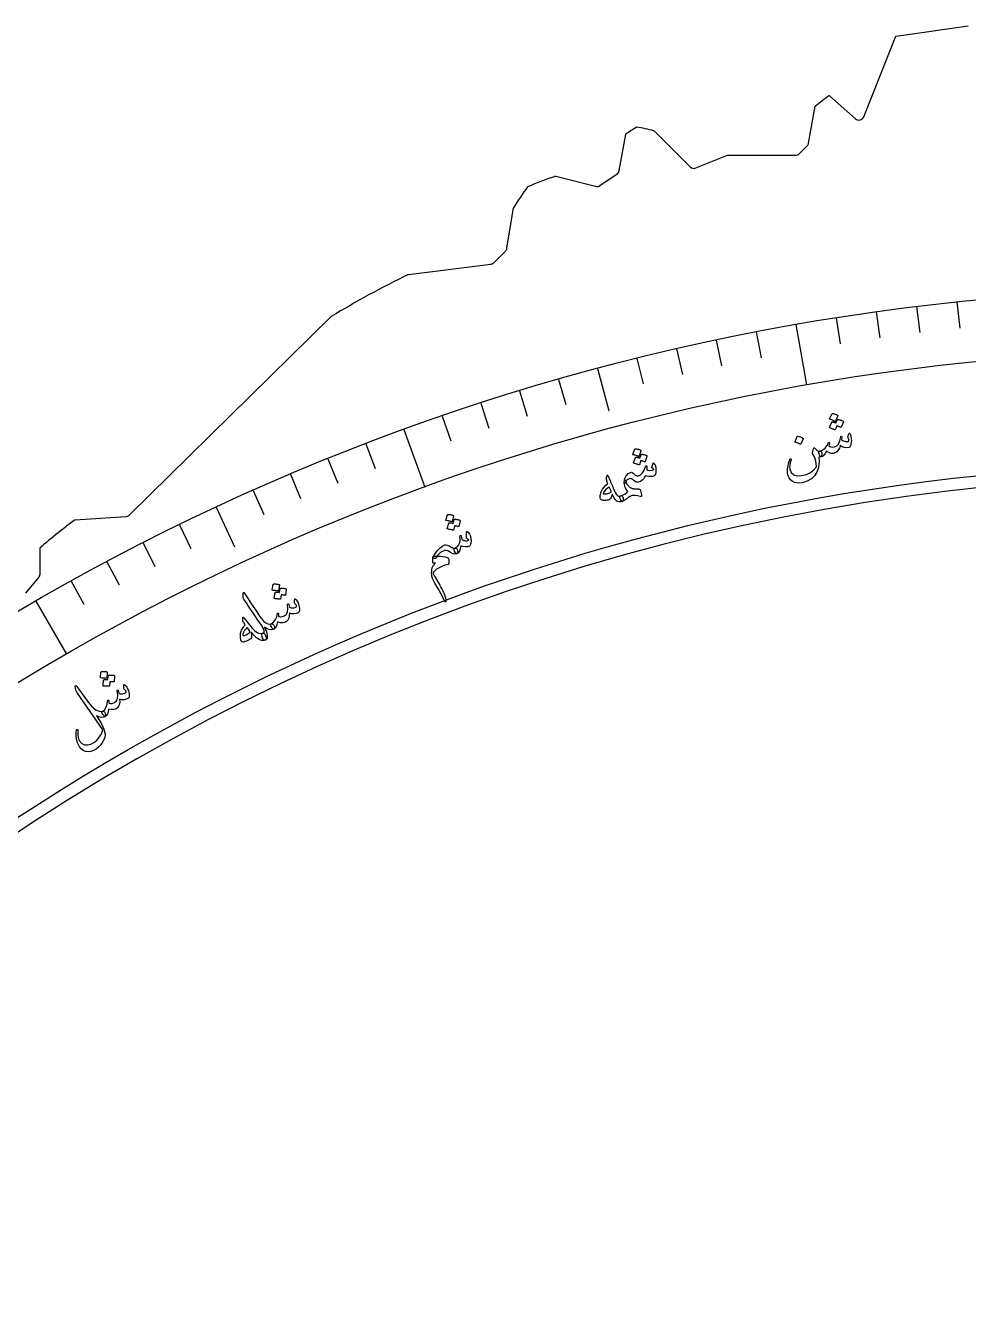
# Model space of a CAD drawing. Header units: millimetres. Extents: x -68 to 68, y -68 to 78.
# Drawn here: x -33.87 to -6.69, y 37.67 to 74.76 of the extents above; entities that cross this region are included whole.
import ezdxf

# ---------------------------------------------------------------- set-up
doc = ezdxf.new("R2010")
doc.units = ezdxf.units.MM
for name, color, linetype in [('CUT_INNER', 6, 'Continuous'), ('CUT_OUTER', 1, 'Continuous'), ('ENGRAVE', 7, 'Continuous'), ('ENGRAVE_FINE', 8, 'Continuous'), ('TEXT', 5, 'Continuous')]:
    doc.layers.add(name, color=color, linetype=linetype)

msp = doc.modelspace()

# ---------------------------------------------------------------- linework, layer by layer
at = {"layer": 'CUT_INNER'}
msp.add_arc((0.0001, -0.0002), 61.7624, 92.285139, 12.656461, dxfattribs=at)
at = {"layer": 'CUT_OUTER'}
for points in [[(-9.7096, 72.1282), (-8.779, 74.4553), (-8.7776, 74.4584), (-8.7742, 74.4591), (-6.6941, 74.7559)], [(-10.6994, 72.7385), (-10.6967, 72.7362), (-9.9485, 72.0718)], [(-11.2978, 71.3687), (-11.1044, 72.4322), (-11.1036, 72.4355)], [(-16.757, 70.5765), (-16.5665, 71.6226), (-16.5657, 71.6262)], [(-15.7566, 71.7274), (-15.7539, 71.7249), (-14.7141, 70.6851)], [(-11.5661, 71.0633), (-11.3395, 71.2894)], [(-14.5523, 70.6518), (-13.6363, 71.0181), (-13.6329, 71.0193), (-13.6294, 71.0195), (-11.672, 71.0195)], [(-17.3199, 70.1457), (-16.8213, 70.4786)], [(-18.5888, 70.4124), (-18.5852, 70.4117), (-17.4396, 70.125)], [(-19.9971, 68.3359), (-19.8031, 69.4981), (-19.8023, 69.502)], [(-20.3736, 67.9204), (-20.039, 68.2544)], [(-22.8372, 67.5802), (-22.8338, 67.5808), (-20.461, 67.8777)], [(-30.8895, 60.6398), (-25.0652, 66.3642), (-25.0626, 66.3666)], [(-32.4465, 60.4994), (-32.4428, 60.4998), (-30.9847, 60.5971)], [(-33.4577, 58.9359), (-33.4577, 59.6872), (-33.4575, 59.6908)], [(-33.8697, 58.3871), (-33.4925, 58.8399)]]:
    msp.add_lwpolyline(points, dxfattribs=at)
for centre, radius, start, end in [((-7.6858, 68.2968), 5.3675, 124.15638, 129.55013), ((-9.8489, 72.1839), 0.15, 228.39283, 338.20386), ((-14.4157, 68.7363), 3.6019, 120.85088, 126.64911), ((-17.0314, 66.6696), 5.2159, 75.85405, 81.52612), ((-11.4454, 71.3956), 0.15, 314.93627, 349.68904), ((-11.672, 71.1694), 0.15, 270, 314.93627), ((-16.9045, 70.6033), 0.15, 303.71947, 349.68292), ((-14.608, 70.7911), 0.15, 225, 291.79481), ((-13.8899, 66.0007), 6.8713, 143.2841, 149.36633), ((-16.0879, 62.5193), 8.2798, 107.58068, 113.56445), ((-17.4032, 70.2705), 0.15, 255.94876, 303.71947), ((-20.145, 68.3606), 0.15, 314.95221, 350.52734), ((-20.4796, 68.0265), 0.15, 277.13286, 314.95221), ((-10.7432, 42.756), 27.6134, 115.97475, 121.23618), ((-24.863, 49.9803), 12.9676, 125.78896, 131.5113), ((-30.9947, 60.7468), 0.15, 273.81746, 314.50462), ((-33.6077, 58.9359), 0.15, 320.2007, 0)]:
    msp.add_arc(centre, radius, start, end, dxfattribs=at)
at = {"layer": 'ENGRAVE'}
for points in [[(-11.6615, 66.1355), (-11.3546, 64.3952)], [(-17.3812, 64.8675), (-17.0545, 63.6482)], [(-22.9686, 63.1058), (-22.3642, 61.4452)], [(-28.3812, 60.8638), (-27.8478, 59.7198)], [(-33.5779, 58.1586), (-32.6943, 56.6282)]]:
    msp.add_lwpolyline(points, dxfattribs=at)
for radius in [67.1557, 65.3886, 62.1068]:
    msp.add_circle((0, 0), radius, dxfattribs=at)
at = {"layer": 'ENGRAVE_FINE'}
for points in [[(-7.0197, 66.7879), (-6.9405, 66.0347)], [(-9.3463, 66.5022), (-9.2409, 65.7522)], [(-8.1842, 66.6552), (-8.0919, 65.9035)], [(-10.5055, 66.329), (-10.387, 65.5809)], [(-13.9625, 65.6882), (-13.805, 64.9474)], [(-12.8139, 65.9219), (-12.6694, 65.1785)], [(-15.1068, 65.4346), (-14.9364, 64.6966)], [(-16.2464, 65.1609), (-16.0632, 64.4261)], [(-18.5106, 64.5543), (-18.3019, 63.8262)], [(-19.6344, 64.2214), (-19.413, 63.4971)], [(-20.7523, 63.8689), (-20.5182, 63.1486)], [(-21.8638, 63.497), (-21.6172, 62.7809)], [(-24.0665, 62.6953), (-23.7951, 61.9882)], [(-25.157, 62.2657), (-24.8733, 61.5635)], [(-26.2398, 61.8172), (-25.9439, 61.12)], [(-27.3147, 61.3498), (-27.0067, 60.658)], [(-29.4391, 60.3592), (-29.1071, 59.6785)], [(-30.4881, 59.8362), (-30.1442, 59.1614)], [(-31.5277, 59.295), (-31.1722, 58.6263)], [(-32.5578, 58.7357), (-32.1906, 58.0733)]]:
    msp.add_lwpolyline(points, dxfattribs=at)
at = {"layer": 'TEXT'}
for points in [[(-10.6231, 63.5668), (-10.6211, 63.5695), (-10.618, 63.5715), (-10.6139, 63.5726), (-10.6086, 63.573), (-10.5889, 63.5693), (-10.5697, 63.5647), (-10.5509, 63.5593), (-10.5326, 63.5531), (-10.5147, 63.5461), (-10.4969, 63.538), (-10.4794, 63.5289), (-10.4621, 63.5189), (-10.4576, 63.5149), (-10.455, 63.5109), (-10.4543, 63.5069), (-10.4555, 63.5027), (-10.5225, 63.3462), (-10.5253, 63.3431), (-10.5295, 63.3422), (-10.535, 63.3434), (-10.5419, 63.3468), (-10.5478, 63.3497), (-10.5571, 63.3539), (-10.5697, 63.3594), (-10.5857, 63.3663), (-10.6053, 63.3745), (-10.6288, 63.384), (-10.6561, 63.3947), (-10.6872, 63.4067), (-10.6915, 63.4089), (-10.6938, 63.4113), (-10.6943, 63.4141), (-10.6929, 63.4172)], [(-10.4609, 63.3947), (-10.459, 63.3974), (-10.4559, 63.3993), (-10.4518, 63.4005), (-10.4465, 63.4009), (-10.4269, 63.3971), (-10.4077, 63.3924), (-10.389, 63.387), (-10.3708, 63.3808), (-10.3529, 63.3737), (-10.3352, 63.3656), (-10.3178, 63.3565), (-10.3005, 63.3464), (-10.2969, 63.343), (-10.295, 63.3391), (-10.2946, 63.3348), (-10.2959, 63.3299), (-10.3628, 63.1736), (-10.365, 63.1713), (-10.3686, 63.1707), (-10.3737, 63.1718), (-10.3803, 63.1745), (-10.3847, 63.1765), (-10.3915, 63.1794), (-10.4007, 63.1834), (-10.4125, 63.1884), (-10.4266, 63.1943), (-10.4432, 63.201), (-10.4622, 63.2085), (-10.4836, 63.2168), (-10.5319, 63.1016), (-10.5347, 63.0985), (-10.5389, 63.0976), (-10.5444, 63.0988), (-10.5512, 63.1022), (-10.5571, 63.105), (-10.5663, 63.1092), (-10.5789, 63.1148), (-10.5949, 63.1217), (-10.6145, 63.1299), (-10.6378, 63.1393), (-10.6651, 63.1501), (-10.6961, 63.1621), (-10.6995, 63.1643), (-10.7013, 63.1669), (-10.7014, 63.1698), (-10.6999, 63.1729), (-10.6305, 63.3224), (-10.6286, 63.3252), (-10.6255, 63.3271), (-10.6214, 63.3283), (-10.6161, 63.3287), (-10.6022, 63.326), (-10.5884, 63.323), (-10.5746, 63.3197), (-10.5609, 63.3159), (-10.5473, 63.3117), (-10.534, 63.3068), (-10.521, 63.3012), (-10.5082, 63.295)], [(-11.623, 62.9059), (-11.6211, 62.9087), (-11.6181, 62.9107), (-11.614, 62.9119), (-11.6088, 62.9124), (-11.5698, 62.9045), (-11.5323, 62.8929), (-11.4964, 62.8776), (-11.462, 62.8587), (-11.4584, 62.8555), (-11.4564, 62.852), (-11.4561, 62.8483), (-11.4574, 62.8442), (-11.5191, 62.687), (-11.5217, 62.6831), (-11.5258, 62.6815), (-11.5312, 62.6823), (-11.5381, 62.6855), (-11.544, 62.6882), (-11.5533, 62.6923), (-11.5659, 62.6976), (-11.5819, 62.7043), (-11.6015, 62.7122), (-11.625, 62.7213), (-11.6523, 62.7315), (-11.6834, 62.743), (-11.6877, 62.7451), (-11.6901, 62.7476), (-11.6906, 62.7503), (-11.6892, 62.7535)], [(-10.1308, 62.999), (-10.1272, 63.0024), (-10.1222, 63.0023), (-10.116, 62.9985), (-10.1085, 62.9911), (-10.0995, 62.978), (-10.0913, 62.9585), (-10.0837, 62.9327), (-10.0767, 62.9006), (-10.0702, 62.8639), (-10.0665, 62.8277), (-10.0654, 62.792), (-10.0671, 62.7568), (-10.0771, 62.6873), (-10.0925, 62.6361), (-10.1132, 62.6031), (-10.1391, 62.5884), (-10.2051, 62.5816), (-10.2684, 62.5889), (-10.329, 62.6101), (-10.3869, 62.6454), (-10.4104, 62.5708), (-10.4427, 62.5103), (-10.484, 62.4637), (-10.5343, 62.4312), (-10.5902, 62.4165), (-10.6502, 62.4211), (-10.7143, 62.4451), (-10.7824, 62.4885), (-10.8196, 62.4192), (-10.8588, 62.3675), (-10.9, 62.3333), (-10.9433, 62.3167), (-10.9532, 62.3203), (-10.9645, 62.3341), (-10.9771, 62.3582), (-10.991, 62.3927), (-11, 62.4275), (-11, 62.4544), (-10.9909, 62.4732), (-10.9727, 62.4841), (-10.8906, 62.5185), (-10.8222, 62.5692), (-10.7676, 62.6365), (-10.7266, 62.7202), (-10.7244, 62.7248), (-10.7218, 62.7283), (-10.7187, 62.7306), (-10.7152, 62.7318), (-10.7107, 62.7321), (-10.7065, 62.7313), (-10.7026, 62.7296), (-10.699, 62.7269), (-10.6956, 62.7172), (-10.6968, 62.6995), (-10.7025, 62.6738), (-10.7129, 62.6402), (-10.6883, 62.6199), (-10.6534, 62.6078), (-10.6082, 62.6039), (-10.5526, 62.6081), (-10.4869, 62.6339), (-10.435, 62.6905), (-10.3971, 62.778), (-10.373, 62.8964), (-10.3718, 62.9025), (-10.3699, 62.907), (-10.3673, 62.9099), (-10.3639, 62.9113), (-10.3586, 62.9117), (-10.3538, 62.9111), (-10.3496, 62.9094), (-10.3459, 62.9066), (-10.3428, 62.9023), (-10.3406, 62.8979), (-10.3394, 62.8933), (-10.3391, 62.8886), (-10.3449, 62.8073), (-10.3199, 62.7916), (-10.2909, 62.7789), (-10.2579, 62.7692), (-10.2209, 62.7626), (-10.1854, 62.7601), (-10.1592, 62.7625), (-10.1421, 62.77), (-10.1342, 62.7824), (-10.1337, 62.7994), (-10.1393, 62.8227), (-10.1509, 62.8521), (-10.1685, 62.8877), (-10.1682, 62.8987), (-10.1618, 62.9208), (-10.1494, 62.9543), (-10.1308, 62.999)], [(-16.3056, 62.5466), (-16.3039, 62.5495), (-16.301, 62.5517), (-16.2969, 62.5533), (-16.2917, 62.5542), (-16.2717, 62.5522), (-16.2521, 62.5494), (-16.2329, 62.5457), (-16.214, 62.5412), (-16.1955, 62.5357), (-16.1771, 62.5293), (-16.1587, 62.5219), (-16.1405, 62.5134), (-16.1357, 62.5099), (-16.1327, 62.5062), (-16.1317, 62.5022), (-16.1326, 62.4979), (-16.1855, 62.336), (-16.1881, 62.3326), (-16.1922, 62.3313), (-16.1978, 62.3321), (-16.205, 62.3348), (-16.2111, 62.3371), (-16.2208, 62.3405), (-16.2339, 62.3449), (-16.2505, 62.3503), (-16.2708, 62.3567), (-16.2951, 62.364), (-16.3233, 62.3723), (-16.3555, 62.3814), (-16.3599, 62.3832), (-16.3625, 62.3854), (-16.3632, 62.3882), (-16.3621, 62.3914)], [(-16.1284, 62.3898), (-16.1267, 62.3927), (-16.1238, 62.3949), (-16.1197, 62.3964), (-16.1145, 62.3973), (-16.0945, 62.3952), (-16.075, 62.3924), (-16.0558, 62.3887), (-16.0371, 62.3841), (-16.0186, 62.3786), (-16.0002, 62.3721), (-15.982, 62.3646), (-15.9638, 62.3561), (-15.96, 62.3531), (-15.9577, 62.3494), (-15.9569, 62.3451), (-15.9578, 62.3401), (-16.0108, 62.1784), (-16.0127, 62.1759), (-16.0163, 62.175), (-16.0215, 62.1756), (-16.0283, 62.1778), (-16.0328, 62.1793), (-16.0399, 62.1816), (-16.0495, 62.1847), (-16.0616, 62.1887), (-16.0763, 62.1933), (-16.0934, 62.1985), (-16.1131, 62.2042), (-16.1352, 62.2106), (-16.1732, 62.0915), (-16.1757, 62.0881), (-16.1798, 62.0868), (-16.1854, 62.0876), (-16.1926, 62.0903), (-16.1987, 62.0926), (-16.2083, 62.096), (-16.2214, 62.1004), (-16.2379, 62.1058), (-16.2582, 62.1122), (-16.2824, 62.1195), (-16.3105, 62.1278), (-16.3426, 62.1369), (-16.3462, 62.1389), (-16.3482, 62.1413), (-16.3486, 62.1441), (-16.3473, 62.1474), (-16.2914, 62.3026), (-16.2896, 62.3055), (-16.2868, 62.3077), (-16.2827, 62.3092), (-16.2775, 62.3101), (-16.2634, 62.3087), (-16.2493, 62.307), (-16.2352, 62.3048), (-16.2212, 62.3023), (-16.2073, 62.2993), (-16.1935, 62.2956), (-16.18, 62.2913), (-16.1667, 62.2863)], [(-11.1551, 62.563), (-11.1508, 62.5743), (-11.1447, 62.5802), (-11.1366, 62.5807), (-11.1267, 62.5757), (-11.1207, 62.5713), (-11.1138, 62.5656), (-11.106, 62.5586), (-11.0973, 62.5503), (-11.0877, 62.5408), (-11.0774, 62.5303), (-11.0665, 62.5187), (-11.055, 62.506), (-11.0391, 62.4929), (-11.0202, 62.4848), (-10.998, 62.4819), (-10.9727, 62.4841), (-10.9549, 62.4847), (-10.9404, 62.4797), (-10.9292, 62.4691), (-10.9214, 62.4528), (-10.9169, 62.4346), (-10.9151, 62.4142), (-10.916, 62.3916), (-10.9197, 62.3669), (-10.9245, 62.3459), (-10.93, 62.3306), (-10.9363, 62.3209), (-10.9433, 62.3167), (-11.0006, 62.3067), (-10.9942, 62.1978), (-11.0019, 62.0907), (-11.024, 61.9855), (-11.0601, 61.8819), (-11.1241, 61.7741), (-11.2162, 61.6869), (-11.3363, 61.6203), (-11.4847, 61.5741), (-11.5636, 61.5632), (-11.637, 61.5667), (-11.7048, 61.5845), (-11.7672, 61.6168), (-11.8199, 61.6605), (-11.8603, 61.7119), (-11.8886, 61.7713), (-11.9046, 61.8385), (-11.9079, 61.876), (-11.9077, 61.9174), (-11.9041, 61.9627), (-11.897, 62.012), (-11.8867, 62.0651), (-11.8735, 62.122), (-11.8572, 62.1827), (-11.8378, 62.2472), (-11.8357, 62.2526), (-11.8329, 62.2568), (-11.8294, 62.2596), (-11.8252, 62.2611), (-11.8191, 62.2618), (-11.8137, 62.2614), (-11.8091, 62.2598), (-11.8053, 62.2572), (-11.8017, 62.2527), (-11.8, 62.2472), (-11.8003, 62.2405), (-11.8025, 62.2328), (-11.8263, 62.144), (-11.8406, 62.0713), (-11.8455, 62.0145), (-11.8411, 61.9737), (-11.7972, 61.87), (-11.7258, 61.803), (-11.6268, 61.7726), (-11.5001, 61.7786), (-11.359, 61.8149), (-11.2403, 61.8691), (-11.1439, 61.9413), (-11.0698, 62.0317), (-11.0795, 62.1411), (-11.0996, 62.2388), (-11.1303, 62.3247), (-11.1717, 62.399), (-11.1785, 62.4098), (-11.1833, 62.4185), (-11.186, 62.4248), (-11.1866, 62.4289)], [(-16.5705, 61.5898), (-16.5777, 61.5769), (-16.5837, 61.5677), (-16.5885, 61.5623), (-16.5921, 61.5606), (-16.6033, 61.5637), (-16.6108, 61.5702), (-16.6146, 61.5802), (-16.6147, 61.5936), (-16.5946, 61.6963), (-16.5575, 61.7771), (-16.5034, 61.836), (-16.4323, 61.873), (-16.4085, 61.8751), (-16.3826, 61.8671), (-16.3546, 61.8493), (-16.3244, 61.8215), (-16.2957, 61.7955), (-16.2652, 61.7791), (-16.2327, 61.7721), (-16.1984, 61.7747), (-16.1409, 61.801), (-16.0889, 61.8545), (-16.0424, 61.9349), (-16.0013, 62.0424), (-15.9955, 62.054), (-15.9888, 62.0607), (-15.9811, 62.0626), (-15.9723, 62.0596), (-15.9637, 62.052), (-15.9587, 62.0412), (-15.9574, 62.0273), (-15.9596, 62.0103), (-15.9631, 61.9937), (-15.9653, 61.981), (-15.9664, 61.9723), (-15.9663, 61.9676), (-15.961, 61.9546), (-15.9526, 61.9448), (-15.9411, 61.9383), (-15.9265, 61.935), (-15.8754, 61.9304), (-15.8316, 61.9315), (-15.7952, 61.9383), (-15.766, 61.9507), (-15.7633, 61.9577), (-15.7702, 61.9691), (-15.7869, 61.9848), (-15.8132, 62.0049), (-15.816, 62.0071), (-15.8178, 62.0096), (-15.8184, 62.0124), (-15.8178, 62.0154), (-15.779, 62.1402), (-15.7767, 62.1429), (-15.774, 62.1439), (-15.7709, 62.1434), (-15.7674, 62.1412), (-15.7352, 62.1075), (-15.7129, 62.0596), (-15.7005, 61.9975), (-15.6979, 61.9212), (-15.6986, 61.9004), (-15.6999, 61.881), (-15.7019, 61.8631), (-15.7044, 61.8466), (-15.7075, 61.8316), (-15.7113, 61.8183), (-15.7158, 61.8066), (-15.721, 61.7966), (-15.7333, 61.7803), (-15.7502, 61.7677), (-15.7717, 61.7588), (-15.7979, 61.7536), (-15.8585, 61.7497), (-15.913, 61.7513), (-15.9613, 61.7583), (-16.0036, 61.7708), (-16.0061, 61.7722), (-16.0087, 61.7719), (-16.0114, 61.7699), (-16.0141, 61.7661), (-16.0486, 61.6966), (-16.0927, 61.6437), (-16.1465, 61.6076), (-16.21, 61.5881), (-16.2479, 61.5884), (-16.2867, 61.6011), (-16.3264, 61.6262), (-16.367, 61.6638), (-16.382, 61.6765), (-16.3977, 61.6854), (-16.4141, 61.6905), (-16.4312, 61.6916), (-16.4727, 61.6846), (-16.5086, 61.6695), (-16.5389, 61.6464), (-16.5636, 61.6152), (-16.5676, 61.6075), (-16.57, 61.6007), (-16.571, 61.5948), (-16.5705, 61.5898)], [(-17.1085, 61.7737), (-17.1009, 61.7881), (-17.0928, 61.7918), (-17.0842, 61.7848), (-17.0751, 61.7673), (-17.0707, 61.7564), (-17.0645, 61.7413), (-17.0564, 61.7221), (-17.0464, 61.6988), (-17.0345, 61.6711), (-17.0209, 61.6388), (-17.0055, 61.6018), (-16.9884, 61.5601), (-16.9715, 61.5192), (-16.9564, 61.4825), (-16.9431, 61.4501), (-16.9316, 61.422), (-16.922, 61.3983), (-16.9142, 61.3791), (-16.9082, 61.3644), (-16.9041, 61.3542), (-16.8765, 61.2905), (-16.8489, 61.2426), (-16.8214, 61.2107), (-16.7938, 61.1947), (-16.7762, 61.1903), (-16.7563, 61.1898), (-16.734, 61.193), (-16.7094, 61.2001), (-16.6941, 61.2018), (-16.6809, 61.1976), (-16.6698, 61.1878), (-16.6608, 61.1723), (-16.6537, 61.1526), (-16.6489, 61.132), (-16.6462, 61.1106), (-16.6457, 61.0884), (-16.6476, 61.0688), (-16.6513, 61.0536), (-16.657, 61.0427), (-16.6646, 61.0362), (-16.7122, 61.0237), (-16.7554, 61.0212), (-16.7943, 61.0286), (-16.8289, 61.046), (-16.8624, 61.0763), (-16.895, 61.1193), (-16.9268, 61.175), (-16.9577, 61.2435), (-16.9713, 61.1928), (-16.9879, 61.1513), (-17.0075, 61.1191), (-17.0301, 61.096), (-17.0505, 61.0843), (-17.0756, 61.075), (-17.1055, 61.068), (-17.1402, 61.0632), (-17.1776, 61.0613), (-17.2098, 61.0623), (-17.2367, 61.0662), (-17.2584, 61.0731), (-17.2773, 61.0838), (-17.2914, 61.0966), (-17.3008, 61.1115), (-17.3053, 61.1285), (-17.3071, 61.1508), (-17.3066, 61.1762), (-17.3038, 61.2047), (-17.2986, 61.2363), (-17.292, 61.2685), (-17.2856, 61.2945), (-17.2793, 61.3142), (-17.2734, 61.3278), (-17.2355, 61.387), (-17.1922, 61.4447), (-17.1435, 61.5009), (-17.0894, 61.5557), (-17.1015, 61.5899), (-17.1116, 61.6196), (-17.1196, 61.6446), (-17.1257, 61.6651), (-17.1295, 61.6827), (-17.1307, 61.699), (-17.1293, 61.7141), (-17.1254, 61.7279)], [(-16.5599, 61.5868), (-16.5506, 61.5609), (-16.5341, 61.5327), (-16.5104, 61.5023), (-16.4795, 61.4696), (-16.4665, 61.458), (-16.4533, 61.4474), (-16.44, 61.4377), (-16.4267, 61.4291), (-16.4132, 61.4214), (-16.3997, 61.4148), (-16.386, 61.4092), (-16.3723, 61.4045), (-16.3662, 61.4032), (-16.3585, 61.4021), (-16.3491, 61.4013), (-16.3381, 61.4009), (-16.3255, 61.4007), (-16.3112, 61.4005), (-16.2952, 61.4004), (-16.2775, 61.4004), (-16.2634, 61.4002), (-16.25, 61.3996), (-16.2376, 61.3987), (-16.2261, 61.3974), (-16.2152, 61.3959), (-16.2047, 61.394), (-16.1947, 61.392), (-16.1851, 61.3897), (-16.1693, 61.3847), (-16.1567, 61.3762), (-16.1473, 61.3641), (-16.1411, 61.3486), (-16.131, 61.3032), (-16.1238, 61.2624), (-16.1195, 61.2262), (-16.1181, 61.1946), (-16.1188, 61.1817), (-16.1232, 61.1737), (-16.1314, 61.1705), (-16.1433, 61.1723), (-16.2312, 61.1926), (-16.3016, 61.205), (-16.3544, 61.2096), (-16.3895, 61.2065), (-16.4178, 61.1959), (-16.4501, 61.1785), (-16.4864, 61.154), (-16.5266, 61.1227), (-16.5467, 61.1061), (-16.566, 61.0912), (-16.5843, 61.0779), (-16.6017, 61.0661), (-16.6184, 61.056), (-16.6344, 61.0477), (-16.6498, 61.0411), (-16.6646, 61.0362), (-16.6756, 61.0359), (-16.6868, 61.0409), (-16.6983, 61.0513), (-16.71, 61.0669), (-16.7208, 61.0863), (-16.729, 61.1062), (-16.7347, 61.1266), (-16.7379, 61.1473), (-16.7375, 61.1664), (-16.7326, 61.1816), (-16.7232, 61.1928), (-16.7094, 61.2001), (-16.6429, 61.2275), (-16.5872, 61.2568), (-16.5423, 61.2881), (-16.508, 61.3212), (-16.5562, 61.3813), (-16.5898, 61.4468), (-16.6087, 61.5177), (-16.6129, 61.5941), (-16.602, 61.6419), (-16.5895, 61.6566), (-16.5755, 61.6382), (-16.5599, 61.5868)], [(-17.0458, 61.4482), (-17.1056, 61.4073), (-17.1539, 61.3638), (-17.1906, 61.3179), (-17.2157, 61.2695), (-17.2166, 61.2636), (-17.2152, 61.2589), (-17.2114, 61.2553), (-17.2052, 61.2528), (-17.1839, 61.25), (-17.1616, 61.2496), (-17.1383, 61.2516), (-17.1139, 61.2559), (-17.0884, 61.2625), (-17.0619, 61.2716), (-17.0344, 61.283), (-17.0058, 61.2968), (-17.0015, 61.2995), (-16.9973, 61.3035), (-16.9933, 61.3087), (-16.9893, 61.315), (-16.9945, 61.3296), (-17.0002, 61.3448), (-17.0065, 61.3606), (-17.0133, 61.3769), (-17.0206, 61.3939), (-17.0285, 61.4114), (-17.0369, 61.4295), (-17.0458, 61.4482)], [(-21.7102, 60.6515), (-21.7087, 60.6545), (-21.7061, 60.657), (-21.7022, 60.6589), (-21.6971, 60.6602), (-21.677, 60.66), (-21.6573, 60.6589), (-21.6379, 60.6569), (-21.6188, 60.6541), (-21.5999, 60.6503), (-21.581, 60.6455), (-21.5621, 60.6397), (-21.5433, 60.6328), (-21.5382, 60.6298), (-21.5349, 60.6263), (-21.5335, 60.6224), (-21.534, 60.6181), (-21.5721, 60.4522), (-21.5744, 60.4487), (-21.5783, 60.447), (-21.584, 60.4473), (-21.5913, 60.4494), (-21.5976, 60.4512), (-21.6075, 60.4536), (-21.6209, 60.4569), (-21.6379, 60.4608), (-21.6587, 60.4654), (-21.6834, 60.4706), (-21.7122, 60.4763), (-21.7449, 60.4826), (-21.7495, 60.484), (-21.7522, 60.486), (-21.7532, 60.4886), (-21.7524, 60.492)], [(-21.5202, 60.5108), (-21.5187, 60.5139), (-21.5161, 60.5163), (-21.5122, 60.5182), (-21.5071, 60.5195), (-21.4871, 60.5192), (-21.4674, 60.5181), (-21.448, 60.516), (-21.429, 60.5131), (-21.4102, 60.5093), (-21.3913, 60.5044), (-21.3725, 60.4986), (-21.3538, 60.4917), (-21.3497, 60.489), (-21.3471, 60.4855), (-21.346, 60.4813), (-21.3463, 60.4763), (-21.3845, 60.3106), (-21.3862, 60.308), (-21.3897, 60.3068), (-21.3949, 60.3069), (-21.4019, 60.3085), (-21.4065, 60.3096), (-21.4137, 60.3113), (-21.4235, 60.3135), (-21.4359, 60.3164), (-21.4509, 60.3197), (-21.4684, 60.3234), (-21.4884, 60.3274), (-21.511, 60.3318), (-21.538, 60.2098), (-21.5403, 60.2063), (-21.5442, 60.2046), (-21.5498, 60.2049), (-21.5571, 60.207), (-21.5634, 60.2088), (-21.5733, 60.2113), (-21.5867, 60.2145), (-21.6036, 60.2184), (-21.6243, 60.223), (-21.649, 60.2282), (-21.6776, 60.234), (-21.7103, 60.2402), (-21.7141, 60.2419), (-21.7163, 60.2441), (-21.7169, 60.2469), (-21.7159, 60.2503), (-21.6742, 60.4097), (-21.6728, 60.4127), (-21.6701, 60.4152), (-21.6662, 60.4171), (-21.6612, 60.4184), (-21.647, 60.4183), (-21.6329, 60.4178), (-21.6187, 60.4169), (-21.6045, 60.4156), (-21.5904, 60.4138), (-21.5765, 60.4114), (-21.5627, 60.4082), (-21.549, 60.4044)], [(-21.1589, 60.15), (-21.1584, 60.1582), (-21.156, 60.1631), (-21.1516, 60.1646), (-21.1454, 60.1628), (-21.1059, 60.1339), (-21.0743, 60.0887), (-21.0505, 60.0273), (-21.0345, 59.9496), (-21.0314, 59.9148), (-21.031, 59.8813), (-21.0333, 59.8491), (-21.0382, 59.8182), (-21.0455, 59.79), (-21.0536, 59.7683), (-21.0624, 59.7531), (-21.072, 59.7443), (-21.1322, 59.7248), (-21.1941, 59.7201), (-21.2578, 59.7303), (-21.3234, 59.7553), (-21.3408, 59.6675), (-21.3667, 59.5999), (-21.4013, 59.5525), (-21.4447, 59.5253), (-21.4522, 59.5252), (-21.4608, 59.53), (-21.4704, 59.5397), (-21.4811, 59.5543), (-21.5069, 59.6033), (-21.519, 59.6415), (-21.5175, 59.6687), (-21.5023, 59.6851), (-21.4583, 59.7101), (-21.4219, 59.7386), (-21.393, 59.7706), (-21.3716, 59.8062), (-21.357, 59.8484), (-21.3486, 59.9001), (-21.3462, 59.9615), (-21.35, 60.0324), (-21.3494, 60.0412), (-21.3466, 60.0481), (-21.3416, 60.053), (-21.3343, 60.056), (-21.3261, 60.0565), (-21.3199, 60.0536), (-21.3158, 60.0472), (-21.3137, 60.0373), (-21.3084, 59.9989), (-21.3028, 59.9685), (-21.2967, 59.946), (-21.2901, 59.9314), (-21.2809, 59.9223), (-21.266, 59.9144), (-21.2457, 59.9078), (-21.2197, 59.9023), (-21.1897, 59.8996), (-21.159, 59.9003), (-21.1275, 59.9045), (-21.0953, 59.9122), (-21.0952, 59.9123), (-21.0948, 59.9124), (-21.0943, 59.9126), (-21.0935, 59.9129), (-21.0929, 59.915), (-21.0939, 59.9182), (-21.0966, 59.9227), (-21.1009, 59.9283), (-21.1079, 59.9353), (-21.1185, 59.9441), (-21.1327, 59.9546), (-21.1505, 59.9668), (-21.1537, 59.9691), (-21.156, 59.9724), (-21.1574, 59.9768), (-21.1579, 59.9822)], [(-21.7886, 59.7781), (-21.7538, 59.7829), (-21.7115, 59.7746), (-21.6617, 59.7531), (-21.6044, 59.7185), (-21.5747, 59.7008), (-21.5487, 59.689), (-21.5263, 59.6831), (-21.5076, 59.6832), (-21.4625, 59.6821), (-21.433, 59.6609), (-21.419, 59.6195), (-21.4205, 59.558), (-21.4235, 59.5465), (-21.4294, 59.5368), (-21.4382, 59.5291), (-21.45, 59.5234), (-21.4955, 59.515), (-21.5437, 59.5216), (-21.5946, 59.5433), (-21.6483, 59.5801), (-21.6953, 59.6091), (-21.7448, 59.6208), (-21.7968, 59.6153), (-21.8512, 59.5924), (-21.8782, 59.5765), (-21.9039, 59.559), (-21.9284, 59.5399), (-21.9517, 59.5193), (-21.9736, 59.4971), (-21.9938, 59.4736), (-22.0123, 59.4486), (-22.0291, 59.4222), (-22.0452, 59.4014), (-22.0619, 59.3889), (-22.0792, 59.3848), (-22.097, 59.3889), (-22.1136, 59.398), (-22.1245, 59.4074), (-22.1297, 59.4172), (-22.1294, 59.4273), (-22.1236, 59.4412), (-22.1122, 59.4608), (-22.0951, 59.4861), (-22.0723, 59.5169), (-21.9929, 59.615), (-21.9191, 59.6912), (-21.8509, 59.7456), (-21.7886, 59.7781)], [(-22.136, 59.2837), (-22.1359, 59.3412), (-22.1338, 59.3853), (-22.1297, 59.4161), (-22.1236, 59.4334), (-22.1082, 59.4442), (-22.0789, 59.4521), (-22.0357, 59.457), (-21.9786, 59.459), (-21.9118, 59.457), (-21.8454, 59.4498), (-21.7794, 59.4373), (-21.7139, 59.4196), (-21.6962, 59.4117), (-21.6835, 59.3995), (-21.6758, 59.383), (-21.6729, 59.3622), (-21.6718, 59.3407), (-21.6711, 59.3216), (-21.6707, 59.3049), (-21.6707, 59.2906), (-21.6709, 59.2789), (-21.6711, 59.2699), (-21.6713, 59.2636), (-21.6715, 59.2602), (-21.6738, 59.2436), (-21.6783, 59.231), (-21.685, 59.2224), (-21.6939, 59.2178), (-21.7883, 59.1926), (-21.8744, 59.1609), (-21.9521, 59.1229), (-22.0215, 59.0786), (-22.0576, 59.0506), (-22.0867, 59.022), (-22.1089, 58.9931), (-22.1242, 58.9636), (-22.1232, 58.9593), (-22.1204, 58.9522), (-22.1159, 58.9424), (-22.1095, 58.9298), (-22.1014, 58.9145), (-22.0915, 58.8965), (-22.0799, 58.8757), (-22.0665, 58.8522), (-21.9341, 58.6155), (-21.9152, 58.5826), (-21.8976, 58.5518), (-21.8815, 58.5232), (-21.8668, 58.4966), (-21.8537, 58.4722), (-21.8423, 58.4501), (-21.8326, 58.4302), (-21.8246, 58.4126), (-21.7957, 58.3434), (-21.7741, 58.2788), (-21.7599, 58.2188), (-21.753, 58.1633), (-21.7544, 58.1523), (-21.7576, 58.1439), (-21.7628, 58.1381), (-21.7699, 58.1348), (-21.7808, 58.1349), (-21.7902, 58.1418), (-21.7983, 58.1555), (-21.8051, 58.176), (-21.8338, 58.2513), (-21.8879, 58.3602), (-21.9676, 58.5026), (-22.0728, 58.6784), (-22.1101, 58.7486), (-22.1378, 58.8153), (-22.156, 58.8786), (-22.1646, 58.9384), (-22.1659, 58.9663), (-22.1662, 58.993), (-22.1655, 59.0184), (-22.1638, 59.0425), (-22.1611, 59.0653), (-22.1573, 59.0866), (-22.1525, 59.1063), (-22.1466, 59.1246), (-22.1388, 59.1423), (-22.1299, 59.1596), (-22.12, 59.1765), (-22.1092, 59.193), (-22.0974, 59.2093), (-22.0849, 59.2252), (-22.0717, 59.241), (-22.0578, 59.2565), (-22.0592, 59.257), (-22.0611, 59.2573), (-22.0634, 59.2574), (-22.0661, 59.2574), (-22.0693, 59.2573), (-22.0729, 59.2569), (-22.077, 59.2564), (-22.0815, 59.2557), (-22.0857, 59.2561), (-22.09, 59.2563), (-22.0943, 59.2564), (-22.0988, 59.2563), (-22.1033, 59.2562), (-22.108, 59.2562), (-22.1128, 59.2562), (-22.1178, 59.2563), (-22.1258, 59.2585), (-22.1316, 59.2638), (-22.135, 59.2722), (-22.136, 59.2837)], [(-26.7343, 58.6418), (-26.7331, 58.645), (-26.7306, 58.6476), (-26.7269, 58.6499), (-26.7219, 58.6516), (-26.7019, 58.6531), (-26.6821, 58.6536), (-26.6626, 58.6533), (-26.6434, 58.6521), (-26.6242, 58.6499), (-26.605, 58.6467), (-26.5857, 58.6425), (-26.5664, 58.6373), (-26.561, 58.6347), (-26.5574, 58.6315), (-26.5557, 58.6277), (-26.5559, 58.6234), (-26.5799, 58.4549), (-26.5819, 58.4511), (-26.5857, 58.4491), (-26.5914, 58.4489), (-26.5989, 58.4504), (-26.6053, 58.4516), (-26.6153, 58.4533), (-26.629, 58.4554), (-26.6462, 58.4579), (-26.6673, 58.4607), (-26.6924, 58.4638), (-26.7216, 58.4671), (-26.7548, 58.4706), (-26.7594, 58.4716), (-26.7623, 58.4734), (-26.7635, 58.4759), (-26.763, 58.4793)], [(-27.0561, 57.1497), (-27.0617, 57.1833), (-27.0613, 57.2088), (-27.0549, 57.2262), (-27.0427, 57.2354), (-27.0234, 57.2428), (-27.0089, 57.2508), (-26.9991, 57.2595), (-26.994, 57.2688), (-26.9932, 57.3017), (-27.0061, 57.345), (-27.0327, 57.3988), (-27.0731, 57.4631), (-27.1733, 57.6108), (-27.2625, 57.7422), (-27.3406, 57.8575), (-27.4076, 57.9566), (-27.4636, 58.0395), (-27.5087, 58.1061), (-27.5428, 58.1566), (-27.5659, 58.1908), (-27.5801, 58.214), (-27.5906, 58.2339), (-27.5975, 58.2506), (-27.6007, 58.2641), (-27.6046, 58.3709), (-27.5995, 58.3982), (-27.5921, 58.4118), (-27.5825, 58.4115), (-27.5705, 58.3974), (-27.4578, 58.2217), (-27.357, 58.0668), (-27.2681, 57.9329), (-27.1909, 57.8198), (-27.1256, 57.7275), (-27.0724, 57.6557), (-27.0313, 57.6044), (-27.0022, 57.5737), (-26.9424, 57.5287), (-26.8871, 57.5025), (-26.8362, 57.495), (-26.7897, 57.5063), (-26.7749, 57.5097), (-26.7595, 57.5063), (-26.7437, 57.4961), (-26.7272, 57.4791), (-26.715, 57.4621), (-26.7061, 57.4437), (-26.7004, 57.4241), (-26.6981, 57.4032), (-26.6991, 57.3845), (-26.7028, 57.3698), (-26.709, 57.359), (-26.7179, 57.3523), (-26.782, 57.3336), (-26.8482, 57.3362), (-26.9168, 57.3601), (-26.9876, 57.4053), (-26.9314, 57.275), (-26.9062, 57.1714), (-26.9117, 57.0944), (-26.9481, 57.0441), (-26.9601, 57.0366), (-26.9714, 57.0321), (-26.9821, 57.0304), (-26.992, 57.0317), (-27.0032, 57.0365), (-27.0134, 57.0451), (-27.0225, 57.0576), (-27.0307, 57.074), (-27.0342, 57.0837), (-27.0378, 57.0933), (-27.0412, 57.1029), (-27.0446, 57.1123), (-27.0479, 57.1216), (-27.0509, 57.131), (-27.0536, 57.1403), (-27.0561, 57.1497)], [(-26.1117, 58.221), (-26.1091, 58.2253), (-26.1043, 58.2264), (-26.0973, 58.2244), (-26.0881, 58.2192), (-26.076, 58.2088), (-26.063, 58.1921), (-26.049, 58.1692), (-26.0339, 58.14), (-26.0182, 58.1062), (-26.0051, 58.0722), (-25.9949, 58.038), (-25.9873, 58.0037), (-25.9791, 57.9339), (-25.9806, 57.8805), (-25.992, 57.8433), (-26.0133, 57.8223), (-26.0753, 57.7987), (-26.1382, 57.7892), (-26.2023, 57.7941), (-26.2674, 57.8131), (-26.2707, 57.735), (-26.2863, 57.6681), (-26.3141, 57.6125), (-26.3542, 57.5681), (-26.4044, 57.5394), (-26.4636, 57.5283), (-26.5317, 57.5349), (-26.6087, 57.5591), (-26.6267, 57.4825), (-26.6511, 57.4224), (-26.6821, 57.3787), (-26.7196, 57.3515), (-26.7301, 57.3523), (-26.7446, 57.3628), (-26.763, 57.3828), (-26.7854, 57.4125), (-26.8031, 57.4438), (-26.81, 57.4697), (-26.8061, 57.4903), (-26.7914, 57.5055), (-26.7209, 57.56), (-26.6681, 57.6268), (-26.6327, 57.7059), (-26.6149, 57.7974), (-26.614, 57.8024), (-26.6123, 57.8064), (-26.6099, 57.8094), (-26.6068, 57.8115), (-26.6026, 57.8129), (-26.5983, 57.8133), (-26.5941, 57.8127), (-26.59, 57.8109), (-26.5841, 57.8025), (-26.5807, 57.7851), (-26.5796, 57.7588), (-26.581, 57.7236), (-26.5519, 57.7104), (-26.515, 57.7077), (-26.4703, 57.7157), (-26.4178, 57.7341), (-26.3609, 57.7761), (-26.3256, 57.8442), (-26.3116, 57.9385), (-26.319, 58.0592), (-26.3194, 58.0653), (-26.3188, 58.0702), (-26.317, 58.0737), (-26.3141, 58.0759), (-26.3091, 58.0777), (-26.3043, 58.0783), (-26.2997, 58.0777), (-26.2955, 58.0761), (-26.2914, 58.0727), (-26.2881, 58.069), (-26.2858, 58.0649), (-26.2842, 58.0604), (-26.2688, 57.9804), (-26.2406, 57.9717), (-26.2093, 57.9669), (-26.1749, 57.9661), (-26.1374, 57.9693), (-26.1025, 57.9761), (-26.0778, 57.9853), (-26.0633, 57.9969), (-26.0588, 58.0109), (-26.0628, 58.0275), (-26.0742, 58.0485), (-26.093, 58.0739), (-26.1192, 58.1038), (-26.1218, 58.1144), (-26.1214, 58.1375), (-26.118, 58.173), (-26.1117, 58.221)], [(-26.5331, 58.5176), (-26.5319, 58.5208), (-26.5294, 58.5234), (-26.5257, 58.5256), (-26.5207, 58.5274), (-26.5008, 58.5288), (-26.4811, 58.5293), (-26.4616, 58.5289), (-26.4424, 58.5276), (-26.4233, 58.5253), (-26.4041, 58.5221), (-26.3849, 58.5178), (-26.3656, 58.5125), (-26.3613, 58.5102), (-26.3584, 58.507), (-26.3569, 58.5029), (-26.3569, 58.4978), (-26.381, 58.3295), (-26.3825, 58.3268), (-26.3859, 58.3252), (-26.3911, 58.325), (-26.3982, 58.3259), (-26.4029, 58.3266), (-26.4102, 58.3277), (-26.4202, 58.3291), (-26.4328, 58.3309), (-26.448, 58.333), (-26.4657, 58.3352), (-26.486, 58.3375), (-26.5089, 58.3399), (-26.5256, 58.2162), (-26.5276, 58.2124), (-26.5314, 58.2105), (-26.537, 58.2102), (-26.5445, 58.2117), (-26.5509, 58.213), (-26.5609, 58.2146), (-26.5745, 58.2167), (-26.5917, 58.2192), (-26.6127, 58.2221), (-26.6378, 58.2252), (-26.6668, 58.2285), (-26.6999, 58.232), (-26.7038, 58.2333), (-26.7062, 58.2354), (-26.707, 58.2381), (-26.7064, 58.2415), (-26.6782, 58.4039), (-26.677, 58.407), (-26.6745, 58.4097), (-26.6708, 58.4119), (-26.6659, 58.4137), (-26.6517, 58.4147), (-26.6376, 58.4154), (-26.6234, 58.4157), (-26.6092, 58.4156), (-26.595, 58.4151), (-26.5809, 58.4138), (-26.5668, 58.4118), (-26.5529, 58.4091)], [(-27.2744, 57.3114), (-27.2158, 57.2634), (-27.1577, 57.2347), (-27.1, 57.2254), (-27.0427, 57.2354), (-27.0266, 57.2375), (-27.0108, 57.2327), (-26.995, 57.2211), (-26.9794, 57.2026), (-26.9727, 57.1921), (-26.9662, 57.1812), (-26.9601, 57.1698), (-26.9543, 57.1581), (-26.9491, 57.1459), (-26.9447, 57.1334), (-26.9412, 57.1204), (-26.9385, 57.1071), (-26.9356, 57.0845), (-26.936, 57.0666), (-26.9396, 57.0534), (-26.9465, 57.0449), (-26.9747, 57.0316), (-27.0043, 57.0238), (-27.0353, 57.0217), (-27.0676, 57.0251), (-27.1398, 57.0521), (-27.2152, 57.1018), (-27.2937, 57.1743), (-27.3754, 57.2695), (-27.361, 57.1969), (-27.3573, 57.1401), (-27.3642, 57.0991), (-27.3819, 57.0739), (-27.3938, 57.0653), (-27.4067, 57.0567), (-27.4205, 57.0483), (-27.4353, 57.0398), (-27.4511, 57.0314), (-27.4681, 57.023), (-27.4862, 57.0145), (-27.5055, 57.006), (-27.5415, 56.9915), (-27.5701, 56.9821), (-27.5913, 56.9779), (-27.6051, 56.9789), (-27.6315, 56.9884), (-27.6511, 57.0016), (-27.664, 57.0187), (-27.67, 57.0397), (-27.6778, 57.1104), (-27.6817, 57.1662), (-27.6817, 57.2071), (-27.6779, 57.233), (-27.6692, 57.2611), (-27.6581, 57.2898), (-27.6447, 57.319), (-27.629, 57.3489), (-27.6109, 57.3793), (-27.5904, 57.4104), (-27.5676, 57.442), (-27.5425, 57.4742), (-27.5853, 57.5374), (-27.5901, 57.5452), (-27.5944, 57.5524), (-27.5983, 57.5591), (-27.6018, 57.5651), (-27.6046, 57.5707), (-27.6067, 57.5759), (-27.6078, 57.5807), (-27.6082, 57.5851), (-27.6123, 57.6815), (-27.6105, 57.6955), (-27.6031, 57.6985), (-27.5902, 57.6905), (-27.5718, 57.6716), (-27.5339, 57.6177), (-27.4961, 57.5665), (-27.4584, 57.5178), (-27.4208, 57.4717), (-27.3834, 57.4281), (-27.3466, 57.3868), (-27.3102, 57.348), (-27.2744, 57.3114)], [(-27.483, 57.3939), (-27.4934, 57.3844), (-27.504, 57.3744), (-27.5149, 57.3637), (-27.5259, 57.3524), (-27.5369, 57.3401), (-27.5476, 57.3267), (-27.558, 57.3122), (-27.5681, 57.2965), (-27.5779, 57.2809), (-27.5865, 57.2651), (-27.594, 57.249), (-27.6003, 57.2328), (-27.6053, 57.2163), (-27.6089, 57.1998), (-27.6112, 57.1831), (-27.6121, 57.1663), (-27.565, 57.1674), (-27.5169, 57.1823), (-27.4679, 57.211), (-27.4178, 57.2534), (-27.4119, 57.264), (-27.4105, 57.2773), (-27.4136, 57.2935), (-27.4211, 57.3126)], [(-31.6994, 56.1136), (-31.6985, 56.1168), (-31.6963, 56.1197), (-31.6928, 56.1222), (-31.6879, 56.1244), (-31.6681, 56.1276), (-31.6485, 56.1298), (-31.629, 56.1312), (-31.6097, 56.1316), (-31.5904, 56.1311), (-31.571, 56.1296), (-31.5514, 56.1271), (-31.5317, 56.1235), (-31.5261, 56.1214), (-31.5223, 56.1185), (-31.5203, 56.1149), (-31.5201, 56.1106), (-31.5295, 55.9407), (-31.5311, 55.9368), (-31.5348, 55.9344), (-31.5404, 55.9337), (-31.548, 55.9346), (-31.5545, 55.9352), (-31.5646, 55.936), (-31.5784, 55.9369), (-31.5958, 55.9379), (-31.617, 55.9389), (-31.6423, 55.9398), (-31.6717, 55.9406), (-31.705, 55.9412), (-31.7097, 55.9418), (-31.7128, 55.9433), (-31.7142, 55.9458), (-31.7139, 55.9492)], [(-31.4882, 56.0072), (-31.4873, 56.0104), (-31.4851, 56.0133), (-31.4816, 56.0158), (-31.4768, 56.018), (-31.457, 56.0211), (-31.4374, 56.0233), (-31.418, 56.0246), (-31.3987, 56.025), (-31.3795, 56.0244), (-31.3601, 56.0228), (-31.3406, 56.0202), (-31.3209, 56.0166), (-31.3164, 56.0147), (-31.3133, 56.0117), (-31.3115, 56.0077), (-31.311, 56.0027), (-31.3205, 55.8329), (-31.3218, 55.8301), (-31.325, 55.8283), (-31.3301, 55.8275), (-31.3373, 55.8279), (-31.342, 55.8282), (-31.3494, 55.8286), (-31.3595, 55.8292), (-31.3722, 55.8299), (-31.3875, 55.8306), (-31.4054, 55.8313), (-31.4258, 55.8318), (-31.4488, 55.8323), (-31.4548, 55.7075), (-31.4564, 55.7037), (-31.46, 55.7013), (-31.4656, 55.7006), (-31.4732, 55.7015), (-31.4797, 55.7022), (-31.4898, 55.7029), (-31.5035, 55.7038), (-31.5209, 55.7049), (-31.5421, 55.7059), (-31.5673, 55.7068), (-31.5965, 55.7076), (-31.6298, 55.7082), (-31.6338, 55.7092), (-31.6363, 55.711), (-31.6374, 55.7137), (-31.637, 55.7171), (-31.6229, 55.8814), (-31.622, 55.8846), (-31.6198, 55.8875), (-31.6163, 55.89), (-31.6115, 55.8922), (-31.5976, 55.8944), (-31.5835, 55.8964), (-31.5694, 55.8979), (-31.5552, 55.899), (-31.541, 55.8997), (-31.5269, 55.8996), (-31.5127, 55.8989), (-31.4986, 55.8974)], [(-32.1015, 55.2828), (-31.9705, 55.1242), (-31.8471, 55.0222), (-31.7315, 54.9768), (-31.6234, 54.9879), (-31.6132, 54.9829), (-31.6019, 54.9675), (-31.5896, 54.9419), (-31.5763, 54.906), (-31.567, 54.8771), (-31.5631, 54.8548), (-31.5647, 54.8392), (-31.5717, 54.8303), (-31.6319, 54.8065), (-31.6955, 54.8024), (-31.7625, 54.8182), (-31.8328, 54.8538), (-31.6987, 54.6424), (-31.6136, 54.4659), (-31.5776, 54.3242), (-31.5905, 54.2173), (-31.6451, 54.1069), (-31.705, 54.0152), (-31.7705, 53.9424), (-31.8416, 53.8883), (-31.9203, 53.8473), (-31.9968, 53.8232), (-32.0712, 53.8158), (-32.1436, 53.8253), (-32.2106, 53.8515), (-32.269, 53.8944), (-32.3187, 53.954), (-32.3597, 54.0304), (-32.3764, 54.0743), (-32.3901, 54.1199), (-32.401, 54.1674), (-32.4089, 54.2165), (-32.4137, 54.2675), (-32.4154, 54.3203), (-32.414, 54.3751), (-32.4094, 54.4317), (-32.4077, 54.4384), (-32.4048, 54.4442), (-32.4009, 54.4491), (-32.3958, 54.4529), (-32.3909, 54.455), (-32.3858, 54.4555), (-32.3807, 54.4545), (-32.3754, 54.4518), (-32.3709, 54.4476), (-32.3677, 54.4416), (-32.366, 54.434), (-32.3658, 54.4246), (-32.3639, 54.2955), (-32.3448, 54.1905), (-32.3087, 54.1097), (-32.2556, 54.053), (-32.1767, 54.0147), (-32.0896, 54.0085), (-31.9942, 54.0342), (-31.8904, 54.0918), (-31.8085, 54.1597), (-31.7412, 54.2408), (-31.6885, 54.335), (-31.6503, 54.4424), (-32.3745, 55.5062), (-32.3918, 55.5316), (-32.4051, 55.5539), (-32.4147, 55.5729), (-32.4205, 55.5887), (-32.4461, 55.7048), (-32.439, 55.7201), (-32.4279, 55.723), (-32.413, 55.7135), (-32.3941, 55.6914)], [(-31.0428, 55.7481), (-31.0406, 55.7526), (-31.0359, 55.7541), (-31.0287, 55.7527), (-31.0191, 55.7483), (-31.0062, 55.739), (-30.9918, 55.7236), (-30.9758, 55.7019), (-30.9583, 55.6741), (-30.9397, 55.6418), (-30.9238, 55.6091), (-30.9106, 55.5759), (-30.9001, 55.5423), (-30.8859, 55.4735), (-30.8828, 55.4201), (-30.891, 55.3821), (-30.9103, 55.3594), (-30.97, 55.3305), (-31.032, 55.3157), (-31.0962, 55.3149), (-31.1627, 55.3283), (-31.1592, 55.2502), (-31.169, 55.1822), (-31.1919, 55.1244), (-31.228, 55.0767), (-31.2756, 55.0437), (-31.3335, 55.0276), (-31.4019, 55.0282), (-31.4808, 55.0457), (-31.4921, 54.9679), (-31.5112, 54.9059), (-31.5383, 54.8597), (-31.5734, 54.8293), (-31.5839, 54.8293), (-31.5992, 54.8384), (-31.6193, 54.8568), (-31.6441, 54.8844), (-31.6645, 54.9141), (-31.6736, 54.9393), (-31.6715, 54.9602), (-31.6581, 54.9766), (-31.5927, 55.0369), (-31.5458, 55.108), (-31.5174, 55.1899), (-31.5075, 55.2826), (-31.507, 55.2876), (-31.5057, 55.2918), (-31.5036, 55.295), (-31.5007, 55.2973), (-31.4966, 55.2991), (-31.4924, 55.2999), (-31.4882, 55.2996), (-31.4839, 55.2982), (-31.4773, 55.2903), (-31.4724, 55.2733), (-31.4691, 55.2472), (-31.4673, 55.2121), (-31.4373, 55.2014), (-31.4003, 55.2019), (-31.3564, 55.2137), (-31.3057, 55.2366), (-31.2527, 55.2833), (-31.2233, 55.3542), (-31.2176, 55.4494), (-31.2353, 55.569), (-31.2363, 55.5751), (-31.2361, 55.5799), (-31.2346, 55.5836), (-31.2319, 55.5861), (-31.227, 55.5883), (-31.2223, 55.5893), (-31.2178, 55.5891), (-31.2134, 55.5878), (-31.209, 55.5849), (-31.2055, 55.5814), (-31.2027, 55.5776), (-31.2008, 55.5732), (-31.1785, 55.4948), (-31.1497, 55.4886), (-31.1181, 55.4865), (-31.0837, 55.4887), (-31.0467, 55.4952), (-31.0125, 55.5049), (-30.9887, 55.5162), (-30.9752, 55.529), (-30.972, 55.5433), (-30.9774, 55.5595), (-30.9905, 55.5795), (-31.0114, 55.6032), (-31.0402, 55.6307), (-31.0436, 55.641), (-31.0453, 55.6641), (-31.045, 55.6997), (-31.0428, 55.7481)]]:
    msp.add_lwpolyline(points, close=True, dxfattribs=at)

doc.saveas('drawing.dxf')
